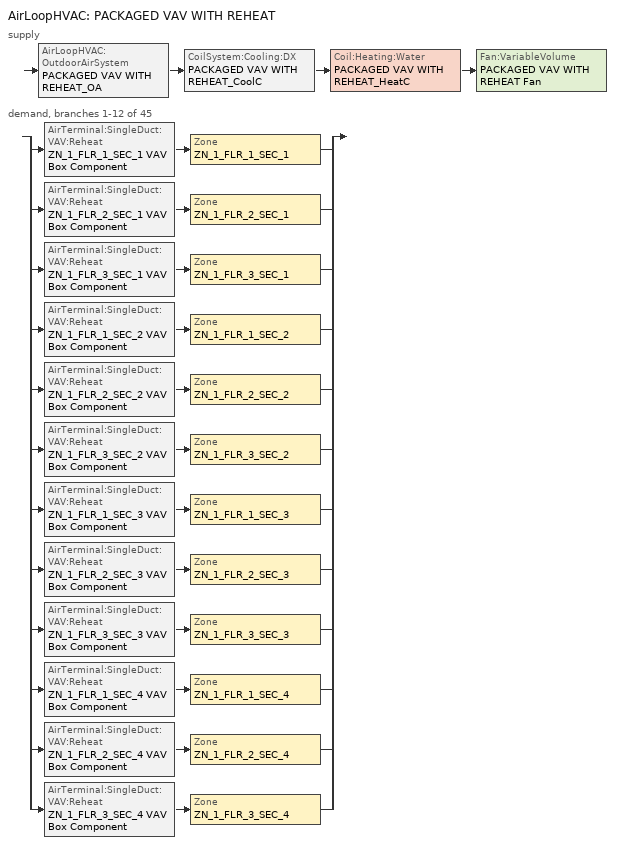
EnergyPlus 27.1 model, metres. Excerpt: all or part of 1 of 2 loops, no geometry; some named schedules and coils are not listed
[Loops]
AirLoopHVAC 'PACKAGED VAV WITH REHEAT'
 supply: AirLoopHVAC:OutdoorAirSystem 'PACKAGED VAV WITH REHEAT_OA' > CoilSystem:Cooling:DX 'PACKAGED VAV WITH REHEAT_CoolC' > Coil:Heating:Water 'PACKAGED VAV WITH REHEAT_HeatC' > Fan:VariableVolume 'PACKAGED VAV WITH REHEAT Fan'
 demand, branches 1-12 of 45: split
  | AirTerminal:SingleDuct:VAV:Reheat 'ZN_1_FLR_1_SEC_1 VAV Box Component' > Zone 'ZN_1_FLR_1_SEC_1'
  | AirTerminal:SingleDuct:VAV:Reheat 'ZN_1_FLR_2_SEC_1 VAV Box Component' > Zone 'ZN_1_FLR_2_SEC_1'
  | AirTerminal:SingleDuct:VAV:Reheat 'ZN_1_FLR_3_SEC_1 VAV Box Component' > Zone 'ZN_1_FLR_3_SEC_1'
  | AirTerminal:SingleDuct:VAV:Reheat 'ZN_1_FLR_1_SEC_2 VAV Box Component' > Zone 'ZN_1_FLR_1_SEC_2'
  | AirTerminal:SingleDuct:VAV:Reheat 'ZN_1_FLR_2_SEC_2 VAV Box Component' > Zone 'ZN_1_FLR_2_SEC_2'
  | AirTerminal:SingleDuct:VAV:Reheat 'ZN_1_FLR_3_SEC_2 VAV Box Component' > Zone 'ZN_1_FLR_3_SEC_2'
  | AirTerminal:SingleDuct:VAV:Reheat 'ZN_1_FLR_1_SEC_3 VAV Box Component' > Zone 'ZN_1_FLR_1_SEC_3'
  | AirTerminal:SingleDuct:VAV:Reheat 'ZN_1_FLR_2_SEC_3 VAV Box Component' > Zone 'ZN_1_FLR_2_SEC_3'
  | AirTerminal:SingleDuct:VAV:Reheat 'ZN_1_FLR_3_SEC_3 VAV Box Component' > Zone 'ZN_1_FLR_3_SEC_3'
  | AirTerminal:SingleDuct:VAV:Reheat 'ZN_1_FLR_1_SEC_4 VAV Box Component' > Zone 'ZN_1_FLR_1_SEC_4'
  | AirTerminal:SingleDuct:VAV:Reheat 'ZN_1_FLR_2_SEC_4 VAV Box Component' > Zone 'ZN_1_FLR_2_SEC_4'
  | AirTerminal:SingleDuct:VAV:Reheat 'ZN_1_FLR_3_SEC_4 VAV Box Component' > Zone 'ZN_1_FLR_3_SEC_4'
[ComponentCost:LineItem]
Name | Line Item Type | Item | Cost per Each {$} | Quantity | Cost per Unit of Output Capacity {$/kW}
Daylighting:ZN_1_FLR_1_SEC_1 | Daylighting:Controls | ZN_1_FLR_1_SEC_1 | 1 | 0
Infiltration:ZN_1_FLR_1_SEC_1 | General | ZN_1_FLR_1_SEC_1 | 1 | 0.0252
People:ZN_1_FLR_1_SEC_1 | General | ZN_1_FLR_1_SEC_1 | 1 | 1.8637
LIGHTING EQUIP:ZN_1_FLR_1_SEC_1 | Lights | ZN_1_FLR_1_SEC_1 |  |  | 1
ELECTRIC EQUIPMENT:ZN_1_FLR_1_SEC_1:MiscPlug | General | ZN_1_FLR_1_SEC_1 | 1 | 0.3746
Daylighting:ZN_1_FLR_2_SEC_1 | Daylighting:Controls | ZN_1_FLR_2_SEC_1 | 1 | 0
Infiltration:ZN_1_FLR_2_SEC_1 | General | ZN_1_FLR_2_SEC_1 | 1 | 0.0252
People:ZN_1_FLR_2_SEC_1 | General | ZN_1_FLR_2_SEC_1 | 1 | 1.8637
LIGHTING EQUIP:ZN_1_FLR_2_SEC_1 | Lights | ZN_1_FLR_2_SEC_1 |  |  | 1
ELECTRIC EQUIPMENT:ZN_1_FLR_2_SEC_1:MiscPlug | General | ZN_1_FLR_2_SEC_1 | 1 | 0.3746
Daylighting:ZN_1_FLR_3_SEC_1 | Daylighting:Controls | ZN_1_FLR_3_SEC_1 | 1 | 0
Infiltration:ZN_1_FLR_3_SEC_1 | General | ZN_1_FLR_3_SEC_1 | 1 | 0.0252
People:ZN_1_FLR_3_SEC_1 | General | ZN_1_FLR_3_SEC_1 | 1 | 1.8637
LIGHTING EQUIP:ZN_1_FLR_3_SEC_1 | Lights | ZN_1_FLR_3_SEC_1 |  |  | 1
ELECTRIC EQUIPMENT:ZN_1_FLR_3_SEC_1:MiscPlug | General | ZN_1_FLR_3_SEC_1 | 1 | 0.3746
Daylighting:ZN_1_FLR_1_SEC_2 | Daylighting:Controls | ZN_1_FLR_1_SEC_2 | 1 | 0
Infiltration:ZN_1_FLR_1_SEC_2 | General | ZN_1_FLR_1_SEC_2 | 1 | 0.0362
People:ZN_1_FLR_1_SEC_2 | General | ZN_1_FLR_1_SEC_2 | 1 | 2.6803
LIGHTING EQUIP:ZN_1_FLR_1_SEC_2 | Lights | ZN_1_FLR_1_SEC_2 |  |  | 1
ELECTRIC EQUIPMENT:ZN_1_FLR_1_SEC_2:MiscPlug | General | ZN_1_FLR_1_SEC_2 | 1 | 0.5388
Daylighting:ZN_1_FLR_2_SEC_2 | Daylighting:Controls | ZN_1_FLR_2_SEC_2 | 1 | 0
Infiltration:ZN_1_FLR_2_SEC_2 | General | ZN_1_FLR_2_SEC_2 | 1 | 0.0362
People:ZN_1_FLR_2_SEC_2 | General | ZN_1_FLR_2_SEC_2 | 1 | 2.6803
LIGHTING EQUIP:ZN_1_FLR_2_SEC_2 | Lights | ZN_1_FLR_2_SEC_2 |  |  | 1
ELECTRIC EQUIPMENT:ZN_1_FLR_2_SEC_2:MiscPlug | General | ZN_1_FLR_2_SEC_2 | 1 | 0.5388
Daylighting:ZN_1_FLR_3_SEC_2 | Daylighting:Controls | ZN_1_FLR_3_SEC_2 | 1 | 0
Infiltration:ZN_1_FLR_3_SEC_2 | General | ZN_1_FLR_3_SEC_2 | 1 | 0.0362
People:ZN_1_FLR_3_SEC_2 | General | ZN_1_FLR_3_SEC_2 | 1 | 2.6803
LIGHTING EQUIP:ZN_1_FLR_3_SEC_2 | Lights | ZN_1_FLR_3_SEC_2 |  |  | 1
ELECTRIC EQUIPMENT:ZN_1_FLR_3_SEC_2:MiscPlug | General | ZN_1_FLR_3_SEC_2 | 1 | 0.5388
Daylighting:ZN_1_FLR_1_SEC_3 | Daylighting:Controls | ZN_1_FLR_1_SEC_3 | 1 | 0
Infiltration:ZN_1_FLR_1_SEC_3 | General | ZN_1_FLR_1_SEC_3 | 1 | 0.0351
People:ZN_1_FLR_1_SEC_3 | General | ZN_1_FLR_1_SEC_3 | 1 | 2.6035
LIGHTING EQUIP:ZN_1_FLR_1_SEC_3 | Lights | ZN_1_FLR_1_SEC_3 |  |  | 1
ELECTRIC EQUIPMENT:ZN_1_FLR_1_SEC_3:MiscPlug | General | ZN_1_FLR_1_SEC_3 | 1 | 0.5234
Daylighting:ZN_1_FLR_2_SEC_3 | Daylighting:Controls | ZN_1_FLR_2_SEC_3 | 1 | 0
Infiltration:ZN_1_FLR_2_SEC_3 | General | ZN_1_FLR_2_SEC_3 | 1 | 0.0351
People:ZN_1_FLR_2_SEC_3 | General | ZN_1_FLR_2_SEC_3 | 1 | 2.6035
LIGHTING EQUIP:ZN_1_FLR_2_SEC_3 | Lights | ZN_1_FLR_2_SEC_3 |  |  | 1
ELECTRIC EQUIPMENT:ZN_1_FLR_2_SEC_3:MiscPlug | General | ZN_1_FLR_2_SEC_3 | 1 | 0.5234
Daylighting:ZN_1_FLR_3_SEC_3 | Daylighting:Controls | ZN_1_FLR_3_SEC_3 | 1 | 0
Infiltration:ZN_1_FLR_3_SEC_3 | General | ZN_1_FLR_3_SEC_3 | 1 | 0.0351
People:ZN_1_FLR_3_SEC_3 | General | ZN_1_FLR_3_SEC_3 | 1 | 2.6035
LIGHTING EQUIP:ZN_1_FLR_3_SEC_3 | Lights | ZN_1_FLR_3_SEC_3 |  |  | 1
ELECTRIC EQUIPMENT:ZN_1_FLR_3_SEC_3:MiscPlug | General | ZN_1_FLR_3_SEC_3 | 1 | 0.5234
Daylighting:ZN_1_FLR_1_SEC_4 | Daylighting:Controls | ZN_1_FLR_1_SEC_4 | 1 | 0
Infiltration:ZN_1_FLR_1_SEC_4 | General | ZN_1_FLR_1_SEC_4 | 1 | 0.0362
People:ZN_1_FLR_1_SEC_4 | General | ZN_1_FLR_1_SEC_4 | 1 | 2.6803
LIGHTING EQUIP:ZN_1_FLR_1_SEC_4 | Lights | ZN_1_FLR_1_SEC_4 |  |  | 1
ELECTRIC EQUIPMENT:ZN_1_FLR_1_SEC_4:MiscPlug | General | ZN_1_FLR_1_SEC_4 | 1 | 0.5388
Daylighting:ZN_1_FLR_2_SEC_4 | Daylighting:Controls | ZN_1_FLR_2_SEC_4 | 1 | 0
Infiltration:ZN_1_FLR_2_SEC_4 | General | ZN_1_FLR_2_SEC_4 | 1 | 0.0362
People:ZN_1_FLR_2_SEC_4 | General | ZN_1_FLR_2_SEC_4 | 1 | 2.6803
LIGHTING EQUIP:ZN_1_FLR_2_SEC_4 | Lights | ZN_1_FLR_2_SEC_4 |  |  | 1
ELECTRIC EQUIPMENT:ZN_1_FLR_2_SEC_4:MiscPlug | General | ZN_1_FLR_2_SEC_4 | 1 | 0.5388
Daylighting:ZN_1_FLR_3_SEC_4 | Daylighting:Controls | ZN_1_FLR_3_SEC_4 | 1 | 0
Infiltration:ZN_1_FLR_3_SEC_4 | General | ZN_1_FLR_3_SEC_4 | 1 | 0.0362
People:ZN_1_FLR_3_SEC_4 | General | ZN_1_FLR_3_SEC_4 | 1 | 2.6803
LIGHTING EQUIP:ZN_1_FLR_3_SEC_4 | Lights | ZN_1_FLR_3_SEC_4 |  |  | 1
ELECTRIC EQUIPMENT:ZN_1_FLR_3_SEC_4:MiscPlug | General | ZN_1_FLR_3_SEC_4 | 1 | 0.5388
[Sizing:Zone] Zone Cooling Design Supply Air Temperature Input Method=SupplyAirTemperature; Zone Cooling Design Supply Air Temperature {C}=14; Zone Heating Design Supply Air Temperature Input Method=SupplyAirTemperature; Zone Heating Design Supply Air Temperature {C}=40; Zone Cooling Design Supply Air Humidity Ratio {kgWater/kgDryAir}=0.0085; Zone Heating Design Supply Air Humidity Ratio {kgWater/kgDryAir}=0.008; Zone Heating Sizing Factor=0; Zone Cooling Sizing Factor=0; Cooling Design Air Flow Method=DesignDay; Cooling Design Air Flow Rate {m3/s}=0; Cooling Minimum Air Flow {m3/s}=0; Cooling Minimum Air Flow Fraction=0; Heating Design Air Flow Method=DesignDay; Heating Design Air Flow Rate {m3/s}=0
Name | Design Specification Outdoor Air Object
ZN_1_FLR_1_SEC_1 | SZ DSOA ZN_1_FLR_1_SEC_1
ZN_1_FLR_2_SEC_1 | SZ DSOA ZN_1_FLR_2_SEC_1
ZN_1_FLR_3_SEC_1 | SZ DSOA ZN_1_FLR_3_SEC_1
ZN_1_FLR_1_SEC_2 | SZ DSOA ZN_1_FLR_1_SEC_2
ZN_1_FLR_2_SEC_2 | SZ DSOA ZN_1_FLR_2_SEC_2
ZN_1_FLR_3_SEC_2 | SZ DSOA ZN_1_FLR_3_SEC_2
ZN_1_FLR_1_SEC_3 | SZ DSOA ZN_1_FLR_1_SEC_3
ZN_1_FLR_2_SEC_3 | SZ DSOA ZN_1_FLR_2_SEC_3
ZN_1_FLR_3_SEC_3 | SZ DSOA ZN_1_FLR_3_SEC_3
ZN_1_FLR_1_SEC_4 | SZ DSOA ZN_1_FLR_1_SEC_4
ZN_1_FLR_2_SEC_4 | SZ DSOA ZN_1_FLR_2_SEC_4
ZN_1_FLR_3_SEC_4 | SZ DSOA ZN_1_FLR_3_SEC_4
[DesignSpecification:OutdoorAir] Outdoor Air Method=Flow/Zone; Outdoor Air Flow per Zone Floor Area {m3/s-m2}=0
Name | Outdoor Air Flow per Zone {m3/s}
SZ DSOA ZN_1_FLR_1_SEC_1; SZ DSOA ZN_1_FLR_2_SEC_1; SZ DSOA ZN_1_FLR_3_SEC_1 | 0.0186979
SZ DSOA ZN_1_FLR_1_SEC_2; SZ DSOA ZN_1_FLR_2_SEC_2; SZ DSOA ZN_1_FLR_3_SEC_2; SZ DSOA ZN_1_FLR_1_SEC_4; SZ DSOA ZN_1_FLR_2_SEC_4; SZ DSOA ZN_1_FLR_3_SEC_4 | 0.0268905
SZ DSOA ZN_1_FLR_1_SEC_3; SZ DSOA ZN_1_FLR_2_SEC_3; SZ DSOA ZN_1_FLR_3_SEC_3 | 0.0261197
[ZoneControl:Thermostat] Control Type Schedule=Dual Zone Control Type Sched
Name | Zone or ZoneList | Control 1
ZN_1_FLR_1_SEC_1 Thermostat | ZN_1_FLR_1_SEC_1 | ZN_1_FLR_1_SEC_1 DualSPSched
ZN_1_FLR_2_SEC_1 Thermostat | ZN_1_FLR_2_SEC_1 | ZN_1_FLR_2_SEC_1 DualSPSched
ZN_1_FLR_3_SEC_1 Thermostat | ZN_1_FLR_3_SEC_1 | ZN_1_FLR_3_SEC_1 DualSPSched
ZN_1_FLR_1_SEC_2 Thermostat | ZN_1_FLR_1_SEC_2 | ZN_1_FLR_1_SEC_2 DualSPSched
ZN_1_FLR_2_SEC_2 Thermostat | ZN_1_FLR_2_SEC_2 | ZN_1_FLR_2_SEC_2 DualSPSched
ZN_1_FLR_3_SEC_2 Thermostat | ZN_1_FLR_3_SEC_2 | ZN_1_FLR_3_SEC_2 DualSPSched
ZN_1_FLR_1_SEC_3 Thermostat | ZN_1_FLR_1_SEC_3 | ZN_1_FLR_1_SEC_3 DualSPSched
ZN_1_FLR_2_SEC_3 Thermostat | ZN_1_FLR_2_SEC_3 | ZN_1_FLR_2_SEC_3 DualSPSched
ZN_1_FLR_3_SEC_3 Thermostat | ZN_1_FLR_3_SEC_3 | ZN_1_FLR_3_SEC_3 DualSPSched
ZN_1_FLR_1_SEC_4 Thermostat | ZN_1_FLR_1_SEC_4 | ZN_1_FLR_1_SEC_4 DualSPSched
ZN_1_FLR_2_SEC_4 Thermostat | ZN_1_FLR_2_SEC_4 | ZN_1_FLR_2_SEC_4 DualSPSched
ZN_1_FLR_3_SEC_4 Thermostat | ZN_1_FLR_3_SEC_4 | ZN_1_FLR_3_SEC_4 DualSPSched
[ThermostatSetpoint:DualSetpoint] Heating Setpoint Temperature Schedule=HtgSetP_Sch; Cooling Setpoint Temperature Schedule=ClgSetP_Sch
ZN_1_FLR_1_SEC_1 DualSPSched; ZN_1_FLR_2_SEC_1 DualSPSched; ZN_1_FLR_3_SEC_1 DualSPSched; ZN_1_FLR_1_SEC_2 DualSPSched; ZN_1_FLR_2_SEC_2 DualSPSched; ZN_1_FLR_3_SEC_2 DualSPSched; ZN_1_FLR_1_SEC_3 DualSPSched; ZN_1_FLR_2_SEC_3 DualSPSched; ZN_1_FLR_3_SEC_3 DualSPSched; ZN_1_FLR_1_SEC_4 DualSPSched; ZN_1_FLR_2_SEC_4 DualSPSched; ZN_1_FLR_3_SEC_4 DualSPSched
[Zone equipment]
ZN_1_FLR_1_SEC_1: ZN_1_FLR_1_SEC_1 VAV Box Component
ZN_1_FLR_2_SEC_1: ZN_1_FLR_2_SEC_1 VAV Box Component
ZN_1_FLR_3_SEC_1: ZN_1_FLR_3_SEC_1 VAV Box Component
ZN_1_FLR_1_SEC_2: ZN_1_FLR_1_SEC_2 VAV Box Component
ZN_1_FLR_2_SEC_2: ZN_1_FLR_2_SEC_2 VAV Box Component
ZN_1_FLR_3_SEC_2: ZN_1_FLR_3_SEC_2 VAV Box Component
ZN_1_FLR_1_SEC_3: ZN_1_FLR_1_SEC_3 VAV Box Component
ZN_1_FLR_2_SEC_3: ZN_1_FLR_2_SEC_3 VAV Box Component
ZN_1_FLR_3_SEC_3: ZN_1_FLR_3_SEC_3 VAV Box Component
ZN_1_FLR_1_SEC_4: ZN_1_FLR_1_SEC_4 VAV Box Component
ZN_1_FLR_2_SEC_4: ZN_1_FLR_2_SEC_4 VAV Box Component
ZN_1_FLR_3_SEC_4: ZN_1_FLR_3_SEC_4 VAV Box Component
[AirTerminal:SingleDuct:VAV:Reheat] Availability Schedule=ALWAYS_ON; Maximum Air Flow Rate {m3/s}=AUTOSIZE; Zone Minimum Air Flow Input Method=Constant; Constant Minimum Air Flow Fraction=0.3; Maximum Hot Water or Steam Flow Rate {m3/s}=AUTOSIZE; Minimum Hot Water or Steam Flow Rate {m3/s}=0; Convergence Tolerance=0.001; Damper Heating Action=Reverse
Name | Reheat Coil
ZN_1_FLR_1_SEC_1 VAV Box Component | ZN_1_FLR_1_SEC_1 VAV Box Reheat Coil
ZN_1_FLR_2_SEC_1 VAV Box Component | ZN_1_FLR_2_SEC_1 VAV Box Reheat Coil
ZN_1_FLR_3_SEC_1 VAV Box Component | ZN_1_FLR_3_SEC_1 VAV Box Reheat Coil
ZN_1_FLR_1_SEC_2 VAV Box Component | ZN_1_FLR_1_SEC_2 VAV Box Reheat Coil
ZN_1_FLR_2_SEC_2 VAV Box Component | ZN_1_FLR_2_SEC_2 VAV Box Reheat Coil
ZN_1_FLR_3_SEC_2 VAV Box Component | ZN_1_FLR_3_SEC_2 VAV Box Reheat Coil
ZN_1_FLR_1_SEC_3 VAV Box Component | ZN_1_FLR_1_SEC_3 VAV Box Reheat Coil
ZN_1_FLR_2_SEC_3 VAV Box Component | ZN_1_FLR_2_SEC_3 VAV Box Reheat Coil
ZN_1_FLR_3_SEC_3 VAV Box Component | ZN_1_FLR_3_SEC_3 VAV Box Reheat Coil
ZN_1_FLR_1_SEC_4 VAV Box Component | ZN_1_FLR_1_SEC_4 VAV Box Reheat Coil
ZN_1_FLR_2_SEC_4 VAV Box Component | ZN_1_FLR_2_SEC_4 VAV Box Reheat Coil
ZN_1_FLR_3_SEC_4 VAV Box Component | ZN_1_FLR_3_SEC_4 VAV Box Reheat Coil
[Coil:Heating:Water]
PACKAGED VAV WITH REHEAT_HeatC: Availability Schedule=ALWAYS_ON; U-Factor Times Area Value {W/K}=AUTOSIZE; Maximum Water Flow Rate {m3/s}=AUTOSIZE; Performance Input Method=UFactorTimesAreaAndDesignWaterFlowRate; Rated Capacity {W}=AUTOSIZE; Rated Inlet Water Temperature {C}=82.2; Rated Inlet Air Temperature {C}=16.6; Rated Outlet Water Temperature {C}=71.1; Rated Outlet Air Temperature {C}=32.2
[AirLoopHVAC]
PACKAGED VAV WITH REHEAT: Design Supply Air Flow Rate {m3/s}=AUTOSIZE
[Controller:WaterCoil]
PACKAGED VAV WITH REHEAT_HeatC_Controller: Control Variable=Temperature; Action=NORMAL; Actuator Variable=FLOW; Controller Convergence Tolerance {deltaC}=0.0001; Maximum Actuated Flow {m3/s}=AUTOSIZE; Minimum Actuated Flow {m3/s}=0
[SetpointManager:MixedAir] Control Variable=Temperature
Name | Setpoint Node or NodeList
PACKAGED VAV WITH REHEAT_CoolC SAT Manager | PACKAGED VAV WITH REHEAT_CoolC-PACKAGED VAV WITH REHEAT_HeatCNode
PACKAGED VAV WITH REHEAT_HeatC SAT Manager MA | PACKAGED VAV WITH REHEAT_HeatC-PACKAGED VAV WITH REHEAT FanNode
PACKAGED VAV WITH REHEAT_OAMixed Air Temp Manager | PACKAGED VAV WITH REHEAT_OA-PACKAGED VAV WITH REHEAT_CoolCNode
[Sizing:System]
PACKAGED VAV WITH REHEAT: Type of Load to Size On=Sensible; Design Outdoor Air Flow Rate {m3/s}=AUTOSIZE; Central Heating Maximum System Air Flow Ratio=0.3; Preheat Design Temperature {C}=7; Preheat Design Humidity Ratio {kgWater/kgDryAir}=0.008; Precool Design Temperature {C}=12.8; Precool Design Humidity Ratio {kgWater/kgDryAir}=0.008; Central Cooling Design Supply Air Temperature {C}=12.8; Central Heating Design Supply Air Temperature {C}=16.7; Type of Zone Sum to Use=NonCoincident; 100% Outdoor Air in Cooling=No; 100% Outdoor Air in Heating=No; Central Cooling Design Supply Air Humidity Ratio {kgWater/kgDryAir}=0.0085; Central Heating Design Supply Air Humidity Ratio {kgWater/kgDryAir}=0.008; Cooling Supply Air Flow Rate Method=DesignDay; Cooling Supply Air Flow Rate {m3/s}=0; Heating Supply Air Flow Rate Method=DesignDay; Heating Supply Air Flow Rate {m3/s}=0; System Outdoor Air Method=ZoneSum; Zone Maximum Outdoor Air Fraction=1; Cooling Design Capacity Method=CoolingDesignCapacity; Cooling Design Capacity {W}=autosize; Heating Design Capacity Method=HeatingDesignCapacity; Heating Design Capacity {W}=autosize; Central Cooling Capacity Control Method=OnOff
[Controller:OutdoorAir]
PACKAGED VAV WITH REHEAT_OA_Controller: Minimum Outdoor Air Flow Rate {m3/s}=AUTOSIZE; Maximum Outdoor Air Flow Rate {m3/s}=AUTOSIZE; Economizer Control Type=FixedDryBulb; Economizer Control Action Type=ModulateFlow; Economizer Maximum Limit Dry-Bulb Temperature {C}=19; Economizer Maximum Limit Enthalpy {J/kg}=32000; Economizer Minimum Limit Dry-Bulb Temperature {C}=0; Lockout Type=NoLockout; Minimum Limit Type=FixedMinimum; Minimum Outdoor Air Schedule=MinOA_MotorizedDamper_Sched
[CoilSystem:Cooling:DX]
PACKAGED VAV WITH REHEAT_CoolC: Availability Schedule=ALWAYS_ON; Cooling Coil=PACKAGED VAV WITH REHEAT_CoolC DXCoil
[Coil:Cooling:DX:TwoSpeed]
PACKAGED VAV WITH REHEAT_CoolC DXCoil: Availability Schedule=ALWAYS_ON; High Speed Gross Rated Total Cooling Capacity {W}=AUTOSIZE; High Speed Rated Sensible Heat Ratio=AUTOSIZE; High Speed Gross Rated Cooling COP {W/W}=3; High Speed Rated Air Flow Rate {m3/s}=AUTOSIZE; Total Cooling Capacity Function of Temperature Curve=PACKAGED VAV WITH REHEAT_CoolCCarrier48TM014_12tons_CapFT; Total Cooling Capacity Function of Flow Fraction Curve=PACKAGED VAV WITH REHEAT_CoolCCarrier48TM014_12tons_FFF; Energy Input Ratio Function of Temperature Curve=PACKAGED VAV WITH REHEAT_CoolCCarrier48TM014_12tons_EIRFT; Energy Input Ratio Function of Flow Fraction Curve=PACKAGED VAV WITH REHEAT_CoolCCarrier48TM014_12tons_EIRFFF; Part Load Fraction Correlation Curve=PACKAGED VAV WITH REHEAT_CoolCIEA_HVAC_BESTEST_9ton-PLR; Low Speed Gross Rated Total Cooling Capacity {W}=AUTOSIZE; Low Speed Gross Rated Sensible Heat Ratio=0.69; Low Speed Gross Rated Cooling COP {W/W}=3; Low Speed Rated Air Flow Rate {m3/s}=AUTOSIZE; Low Speed Total Cooling Capacity Function of Temperature Curve=PACKAGED VAV WITH REHEAT_CoolCCarrier48TM014_12tons_CapFT; Low Speed Energy Input Ratio Function of Temperature Curve=PACKAGED VAV WITH REHEAT_CoolCCarrier48TM014_12tons_EIRFT
[Fan:VariableVolume]
PACKAGED VAV WITH REHEAT Fan: Availability Schedule=HVACOperationSchd; Fan Total Efficiency=0.6; Pressure Rise {Pa}=497.82; Maximum Flow Rate {m3/s}=AUTOSIZE; Fan Power Minimum Flow Rate Input Method=Fraction; Fan Power Minimum Flow Fraction=0.25; Motor Efficiency=0.9; Motor In Airstream Fraction=1; Fan Power Coefficient 1=0.350712; Fan Power Coefficient 2=0.308505; Fan Power Coefficient 3=-0.541374; Fan Power Coefficient 4=0.871988; Fan Power Coefficient 5=0
[Schedule:Compact]
ALWAYS_ON: Through: 12/31, For: AllDays, Until: 24:00, 1
HVACOperationSchd: Through: 12/31, For: Weekdays SummerDesignDay, Until: 06:00, 0, Until: 22:00, 1, Until: 24:00, 0, For: Saturday WinterDesignDay, Until: 06:00, 0, Until: 18:00, 1, Until: 24:00, 0, For: Sunday Holidays AllOtherDays, Until: 24:00, 0
HTGSETP_SCH: Through: 12/31, For: Weekdays WinterDesignDay, Until: 06:00, 13, Until: 19:00, 21, Until: 24:00, 13, For SummerDesignDay, Until: 24:00, 13, For: Saturday, Until: 06:00, 13, Until: 13:00, 21, Until: 24:00, 13, For: Sunday Holidays AllOtherDays, Until: 24:00, 13
MinOA_MotorizedDamper_Sched: Through: 12/31, For: Weekdays SummerDesignDay, Until: 07:00, 0, Until: 22:00, 1, Until: 24:00, 0, For: Saturday WinterDesignDay, Until: 07:00, 0, Until: 18:00, 1, Until: 24:00, 0, For: Sunday Holidays AllOtherDays, Until: 24:00, 0
Dual Zone Control Type Sched: Through: 12/31, For: AllDays, Until: 24:00, 4
[Curve:Biquadratic] Minimum Value of x=16.5556; Maximum Value of x=22.1111; Minimum Value of y=23.7778; Maximum Value of y=47.66
Name | Coefficient1 Constant | Coefficient2 x | Coefficient3 x**2 | Coefficient4 y | Coefficient5 y**2 | Coefficient6 x*y
PACKAGED VAV WITH REHEAT_CoolCCarrier48TM014_12tons_CapFT | 1.39072 | -0.0529058 | 0.0018423 | 0.00058267 | -0.000186814 | 0.000265159
PACKAGED VAV WITH REHEAT_CoolCCarrier48TM014_12tons_EIRFT | -0.536161 | 0.105138 | -0.00172659 | 0.0149848 | 0.000659948 | -0.0017385
[Curve:Quadratic]
Name | Coefficient1 Constant | Coefficient2 x | Coefficient3 x**2 | Minimum Value of x | Maximum Value of x
PACKAGED VAV WITH REHEAT_CoolCCarrier48TM014_12tons_FFF | 0.718954 | 0.435436 | -0.154193 | 0.75 | 1.25
PACKAGED VAV WITH REHEAT_CoolCCarrier48TM014_12tons_EIRFFF | 1.19525 | -0.306138 | 0.110973 | 0.75 | 1.25
PACKAGED VAV WITH REHEAT_CoolCIEA_HVAC_BESTEST_9ton-PLR | 0.771 | 0.229 | 0 | 0 | 1
